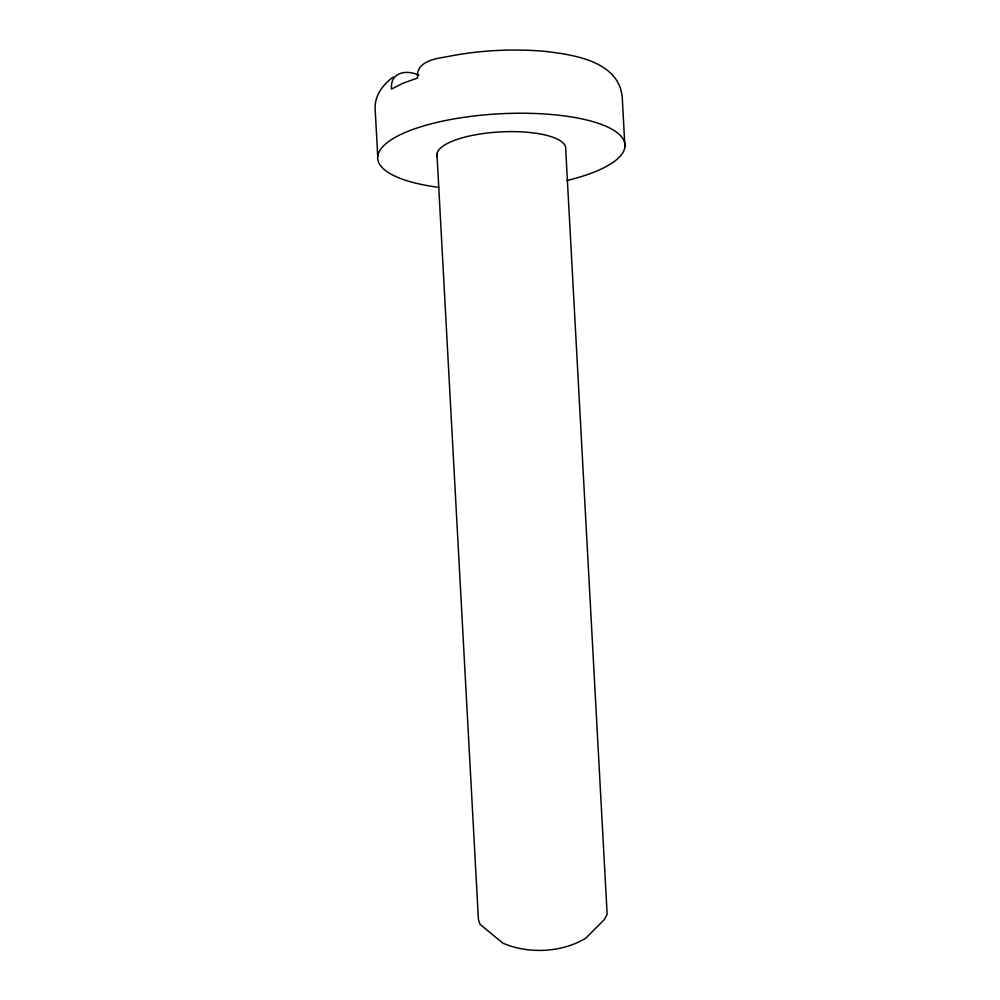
<?xml version="1.0" encoding="UTF-8"?>
<svg xmlns="http://www.w3.org/2000/svg" width="1000" height="1000" viewBox="0 0 1000 1000"><rect width="100%" height="100%" fill="white"/><g stroke="black" fill="none" stroke-linecap="round" stroke-linejoin="round"><path stroke-width="1.5" d="M393.5 76.888C383.512 83.888 375.15 94.75 375.075 107.4L377.738 156.45M418.888 75.188C406.175 69.237 390.012 72.337 391.488 89.05L403.05 83.212L417.625 77.987C415.538 62.213 433.738 58.738 445.363 57.025C477.55 50.438 510.688 48.537 543.425 51.212C572.413 54.438 619.25 60.788 622.263 97.713L624.925 146.762M436.962 154.125L478.4 919.325L480.05 924.362L502.887 943.162C528.425 954.212 561.812 952.712 585.7 938.25L604.412 919.5L607.137 914.275L565.7 149.088A64.488 19.712 -3.1 0 0 499.2 131.975A64.488 19.712 -3.1 0 0 437.238 156.688M438.837 187.375A123.825 37.85 -3.1 0 1 406.05 132.125A123.825 37.85 -3.1 0 1 594.45 122.1A123.825 37.85 -3.1 0 1 566.675 180.575"/></g></svg>
